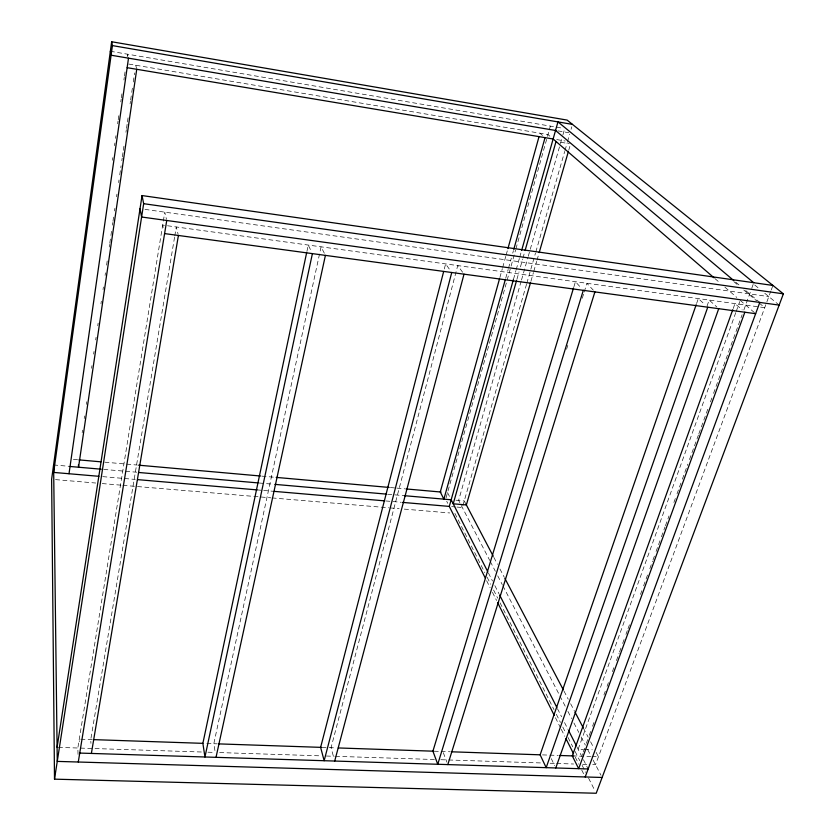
<?xml version="1.0" encoding="UTF-8"?>
<svg xmlns="http://www.w3.org/2000/svg" width="835" height="835" viewBox="0 0 835 835"><rect width="100%" height="100%" fill="white"/><g stroke="black" fill="none" stroke-linecap="round" stroke-linejoin="round"><path stroke-width="0.63" stroke-dasharray="4.17 3.13" d="M112.443 160.237L112.808 157.658M114.531 145.634L114.896 143.056M115.574 138.339L115.94 135.761M117.651 123.737L118.017 121.169M118.205 119.875L119.061 113.863M120.783 101.849L121.148 99.271M121.325 97.987L122.192 91.965M123.904 79.951L124.269 77.384M124.457 76.089L125.313 70.067M127.212 56.78L127.578 54.202L128.047 56.185M82.164 432.739L82.54 430.161M84.231 418.554L84.606 415.976M86.297 404.37L86.673 401.792M91.558 368.266L91.933 365.688M93.624 354.082L94 351.504M95.691 339.897L96.067 337.319M97.758 325.713L98.133 323.135M100.951 303.783L101.327 301.205M103.018 289.599L103.394 287.021M105.085 275.414L105.46 272.836M106.588 265.102L107.527 258.652M109.228 247.045L109.604 244.467M109.792 243.183L110.731 236.733M110.919 235.439L111.671 230.283M112.422 225.126L112.798 222.548M112.986 221.254L113.737 216.098M114.489 210.942L114.865 208.364M116.556 196.757L116.931 194.179M118.622 182.573L118.998 179.995M119.749 174.839L121.065 165.81M121.816 160.654L122.192 158.065M122.38 156.782L123.131 151.626M123.319 150.331L124.258 143.881M125.949 132.274L126.325 129.696M126.513 128.413L127.264 123.256M127.452 121.962L128.392 115.512M130.083 103.905L130.458 101.327M130.646 100.043L131.586 93.593M131.773 92.309L132.525 87.143M133.276 81.987L134.592 72.958M78.041 754.381L77.832 748.014L164.777 212.153L166.457 219.292M174.557 237.244L90.764 739.539L90.931 743.327M174.776 235.961L176.279 226.963L178.105 234.249M306.915 251.439L308.261 245.062L311.371 251.481M444.314 268.954L445.619 263.902L450.378 270.592M499.904 277.47L502.336 268.682M502.691 267.43L505.822 256.147M506.177 254.884L507.565 249.874M505.707 278.222L508.171 269.434M508.515 268.181L511.333 258.14M512.732 253.12L513.442 250.604M446.026 497.963L515.581 250.062M515.936 248.809L549.002 130.928M549.305 129.863L550.359 126.106L552.947 128.287M513.483 279.297L515.957 270.53M516.228 269.569L519.495 257.994M519.767 257.034L521.27 251.732M516.896 279.401L519.036 271.876M520.455 266.866L522.595 259.341M522.95 258.088L524.724 251.815M521.134 281.27L458.624 500.342L489.717 560.389M521.499 280.017L527.929 257.483M528.284 256.241L560.076 144.82M560.431 143.568L562.571 136.063M562.936 134.811L564.721 128.548M526.541 284.213L462.35 507.534L456.411 507.022M526.812 283.263L535.454 253.203M535.819 251.94L564.71 151.427M564.992 150.467L567.226 142.66M567.508 141.689L569.679 134.132M571.077 129.268L571.777 126.826M530.903 281.332L533.429 272.586M533.784 271.344L536.675 261.345M537.03 260.092L538.836 253.85M568.76 150.164L569.846 146.417M573.927 286.697L575.44 281.708L581.557 288.419M566.579 349.28L568.113 344.302M582.287 298.22L583.822 293.242M584.208 291.999L586.88 283.284L593.309 290.183M696.609 303.481L698.31 298.565L704.917 304.608M707.005 306.205L709.155 300.057L716.806 306.956M733.213 308.501L734.977 303.596L742.158 309.868M735.771 312.634L578.133 749.277L583.268 749.454M736.22 311.403L739.758 301.592M581.671 756.228L582.559 753.775M583.237 751.917L584.573 748.254M586.347 743.348L587.683 739.674M589.249 735.384L590.804 731.105M592.579 726.21L593.915 722.536M603.945 694.929L605.281 691.244M607.066 686.339L608.402 682.665M612.41 671.632L614.831 664.973M616.428 660.6L619.1 653.241M619.539 652.02L621.063 647.835M622.659 643.43L624.183 639.266M625.958 634.36L627.294 630.686M628.014 628.724L630.415 622.117M640.487 594.395L641.823 590.71M643.608 585.815L648.21 573.134M649.839 568.645L652.521 561.287M652.96 560.066L654.442 555.985M656.08 551.486L660.673 538.846M661.424 536.769L664.994 526.968M665.443 525.737L669.002 515.926M673.908 502.44L675.358 498.432M677.018 493.861L681.59 481.284M682.372 479.154L687.821 464.145M689.501 459.532L698.415 435.014M698.853 433.783L708.738 406.593M710.439 401.906L711.858 398.013M713.56 393.327L742.117 314.743M743.86 309.962L751.312 289.442M751.73 288.315L753.765 282.71M770.882 291.029L595.522 764.703L589.082 764.505M771.289 289.912L772.949 285.445M58.377 747.388L77.832 748.014M80.431 748.097L202.748 752.043M207.946 752.21L214.459 752.418M219.657 752.585L321.151 755.863M326.36 756.03L334.167 756.28M335.461 756.322L434.357 759.516M440.859 759.725L447.362 759.933M448.666 759.975L542.353 762.992M550.161 763.242L555.359 763.409M556.663 763.451L573.582 764.004M582.642 764.296L587.798 764.463M584.552 749.506L592.245 749.778M92.288 739.591L79.273 739.152L79.356 741.678M206.819 743.484L217.236 743.839M321.924 747.398L335.68 747.868M434.158 751.208L439.805 751.406M441.099 751.448L450.211 751.761M542.51 754.892L558.239 755.424M572.299 755.905L590.7 756.531M591.994 756.573L598.444 756.792L596.023 752.178M55.517 479.624L95.712 483.027M102.194 483.569L121.649 485.218M122.943 485.323L270.77 497.827M272.064 497.931L388.766 507.805M390.06 507.91L399.14 508.682M404.328 509.12L449.71 512.951M53.597 464.949L69.169 466.316M103.759 469.427L136.679 472.213M259.309 483.016L273.577 484.258M387.649 494.226L404.505 495.698M455.92 500.196L464.25 500.916L466.358 504.945M102.757 476.639L135.207 479.426M257.201 489.905L262.399 490.354M263.693 490.469L272.784 491.241M385.697 500.948L401.27 502.284M451.662 506.615L455.232 506.918M73.407 459.396L78.887 459.876M104.845 462.183L137.295 465.064M261.908 476.138L276.187 477.401M390.415 487.546L395.602 488.005M396.907 488.12L404.693 488.819M144.977 209.387L768.816 296.602M560.88 142.305L569.355 143.714M128.809 64.065L547.99 134.55L550.557 136.773M556.747 139.591L565.18 141M110.356 51.269L563.521 128.35M557.957 130.876L568.823 132.713M754.756 285.027L759.777 289.161M764.797 293.294L778.21 304.337M735.75 282.188L740.728 286.384M745.707 290.57L759.787 302.437M733.85 281.645L738.829 285.841M743.808 290.037L756.75 300.955M759.151 302.98L764.714 307.677L162.679 225.095L163.775 229.949M715.042 278.66L719.979 282.919M724.905 287.177L736.752 297.396M740.207 300.36L755.654 313.689M539.984 133.203L542.52 135.427M462.621 272.262L457.726 265.561L331.046 747.711L334.031 758.618M493.871 557.394L497.493 564.314M499.914 568.927L504.142 576.995M563.99 691.098L568.228 699.166M570.639 703.78L574.271 710.689M583.341 727.984L588.174 737.201M590.596 741.814L593.612 747.576M490.312 561.538L495.343 571.244M497.743 575.879L502.273 584.636M502.868 585.794L565.65 707.036M567.925 711.42L571.631 718.58M573.927 723.006L578.812 732.441M581.118 736.908L585.387 745.133M587.725 749.653L590.762 755.529M593.121 760.069L601.023 775.339M447.529 492.619L449.606 496.71M488.371 572.883L492.504 581.003M494.863 585.648L498.996 593.769M557.456 708.654L561.59 716.774M564.543 722.578L568.092 729.539M576.943 746.939L581.077 755.07M583.435 759.704L588.153 768.972M324.335 253.245L321.078 246.826L213.812 743.724L215.023 751.145M454.898 513.389L484.801 572.612M487.149 577.256L490.667 584.229M493.6 590.032L497.702 598.163M500.05 602.807L553.991 709.646M556.34 714.29L560.442 722.411M562.79 727.055L565.723 732.869M568.071 737.514L572.758 746.803M575.106 751.448L579.793 760.737M582.141 765.382L585.659 772.344M588.591 778.157L595.042 790.922M446.715 501.271L447.748 503.328M486.628 580.722L490.124 587.683M492.452 592.328L496.543 600.459M555.452 717.724L560.702 728.172M561.287 729.341L564.784 736.303M575.284 757.199L578.78 764.171M581.703 769.985L584.041 774.64M551.309 758.639L554.659 765.632M443.312 752.7L446.923 762.209M135.719 65.224L136.491 68.272"/><path stroke-width="1.25" d="M111.66 41.75L51.624 479.29L54.505 779.159L596.211 793.25L783.376 293.826L567.132 120.094L111.66 41.75L112.422 45.601L53.68 472.422L98.864 476.305M69.013 473.737L128.506 58.158M136.742 69.284L78.542 467.224L78.438 464.761M57.083 747.346L142.054 195.567L772.949 285.445M54.505 779.159L143.662 203.688L142.054 195.567M78.281 762.021L166.739 220.482M91.38 753.441L178.408 235.47M312.405 253.621L204.951 756.99L202.874 743.348L306.643 252.713M216.025 757.335L325.41 255.385M443.667 271.479L320.619 747.356L324.147 760.716L451.745 272.502M334.699 761.05L464.01 274.172M499.549 278.723L440.285 491.982L443.876 499.142L505.352 279.474M507.92 248.611L538.94 136.971M513.786 249.352L545.057 137.639M485.459 578.394L449.293 506.407L513.4 279.589M521.625 250.479L557.957 121.9L753.765 282.71M516.541 280.654L453.217 503.808L466.358 504.945L530.538 282.585M525.079 250.563L556.037 141.491M539.191 252.598L568.405 151.417M573.541 287.939L432.916 751.166L437.759 764.275L583.31 290.34M447.821 764.589L594.906 291.906M696.181 304.712L540.13 754.809L546.173 767.657L707.746 307.196M555.776 767.96L718.726 308.689M732.765 309.722L572.299 755.905L578.676 768.68L744.851 312.227M585.21 776.967L759.787 302.437M602.129 777.468L57.26 761.395L53.597 464.949M79.743 753.076L588.153 768.972M93.583 739.633L202.915 743.348M218.54 743.881L321.36 747.377M338.279 747.951L433.292 751.187M451.516 751.803L540.015 754.809M559.544 755.477L573.864 755.957M70.046 466.483L101.16 469.197M138.756 472.485L258.015 482.901M274.872 484.373L386.355 494.111M404.505 495.698L451.171 499.779L487.776 571.724M137.796 479.645L257.201 489.905M274.078 491.356L384.403 500.833M402.574 502.399L449.293 506.407M78.887 459.876L100.951 461.839M138.6 465.178L260.614 476.023M276.187 477.401L389.11 487.431M405.987 488.934L441.037 492.045M164.599 233.591L755.654 313.689M779.149 305.109L141.595 217.006L140.029 208.698M143.662 203.688L783.376 293.826M127.15 67.687L553.135 138.986L714.05 277.805M555.891 130.531L111.097 55.214L110.356 51.269M112.422 45.601L572.486 124.394M555.536 130.469L733.756 280.518M466.066 504.382L493.266 556.246M504.747 578.144L563.385 689.95M574.877 711.848L583.341 727.984M499.591 594.927L556.872 707.485M568.677 730.698L576.359 745.78M497.702 602.776L554.283 715.407M565.953 738.62L573.53 753.723"/></g></svg>
